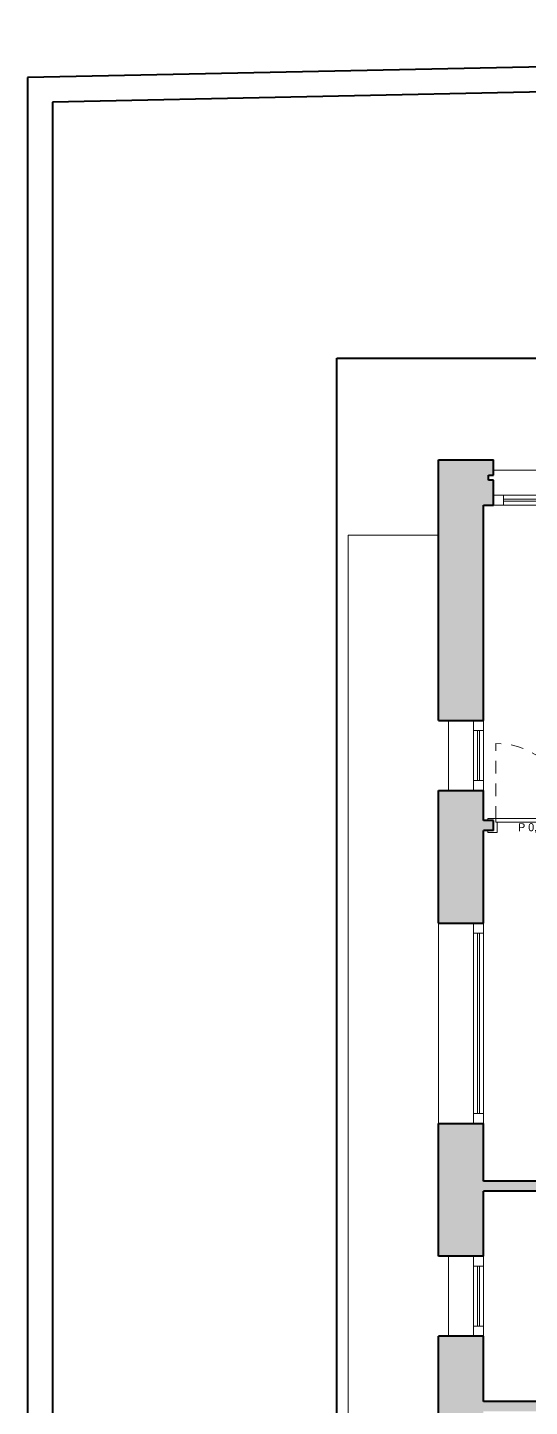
# Model space of a CAD drawing. Header units: millimetres. Extents: x 898 to 1196, y 229 to 443.
# Drawn here: x 1103.16 to 1108.17, y 403.7 to 417.47 of the extents above; entities that cross this region are included whole.
import ezdxf

# ---------------------------------------------------------------- set-up
doc = ezdxf.new("R2010")
doc.units = ezdxf.units.MM
doc.linetypes.add('HIDDEN', pattern=[0.375, 0.25, -0.125])
doc.layers.get('0').update_dxf_attribs({"color": 41})
doc.layers.get('DEFPOINTS').update_dxf_attribs({"color": 53})
for name, color, linetype, lineweight in [('AN-Textes', 5, 'Continuous', 13), ('p allége', 1, 'Continuous', 20), ('p hachure', 253, 'Continuous', 15), ('p menuiserie', 5, 'Continuous', 20), ('p mur', 7, 'Continuous', 40)]:
    doc.layers.add(name, color=color, linetype=linetype, lineweight=lineweight)
doc.dimstyles.new('ISO-25', dxfattribs={"dimtxt": 2.5, "dimasz": 2.5, "dimexe": 1.25, "dimexo": 0.625, "dimtad": 1, "dimtxsty": 'Standard', "dimcen": 2.5, "dimadec": 0, "dimazin": 0, "dimtfac": 1, "dimtmove": 0, "dimatfit": 3, "dimfxl": 1, "dimarcsym": 0})

# ---------------------------------------------------------------- blocks, each defined once
blk = doc.blocks.new('*U34')
at = {"layer": 'p menuiserie'}
for p, q in [((0.8, 0), (0, 0)), ((0.8, -0.1), (0, -0.1)), ((0.1, 0), (0.1, -0.1)), ((0.7, -0.04), (0.1, -0.04)), ((0.7, -0.06), (0.1, -0.06)), ((0.7, 0), (0.7, -0.1))]:
    blk.add_line(p, q, dxfattribs=at)
blk = doc.blocks.new('*U35')
at = {"layer": 'p menuiserie'}
for p, q in [((0.7, 0), (0, 0)), ((0.7, -0.1), (0, -0.1)), ((0.1, 0), (0.1, -0.1)), ((0.6, -0.04), (0.1, -0.04)), ((0.6, -0.06), (0.1, -0.06)), ((0.6, 0), (0.6, -0.1))]:
    blk.add_line(p, q, dxfattribs=at)
blk = doc.blocks.new('*U36')
at = {"layer": 'p menuiserie'}
for p, q in [((0.8, 0), (0, 0)), ((0.8, -0.1), (0, -0.1)), ((0.1, 0), (0.1, -0.1)), ((0.7, -0.04), (0.1, -0.04)), ((0.7, -0.06), (0.1, -0.06)), ((0.7, 0), (0.7, -0.1))]:
    blk.add_line(p, q, dxfattribs=at)
blk = doc.blocks.new('*U28')
at = {"layer": 'p menuiserie'}
for p, q in [((2, 0), (0, 0)), ((2, -0.1), (0, -0.1)), ((0.1, 0), (0.1, -0.1)), ((1.9, -0.04), (0.1, -0.04)), ((1.9, -0.06), (0.1, -0.06)), ((1.9, 0), (1.9, -0.1))]:
    blk.add_line(p, q, dxfattribs=at)
blk = doc.blocks.new('*D87')
at = {"layer": 'DEFPOINTS', "color": 0, "transparency": 16777216}
for p in [(-0.425, 0.04), (0.375, 0.04), (0.375, -0.002)]:
    blk.add_point(p, dxfattribs=at)
at = {"layer": 'AN-Textes', "color": 0, "transparency": 16777216, "insert": (-0.025, -0.059), "char_height": 0.08, "attachment_point": 5}
blk.add_mtext('P 0,80', dxfattribs=at)
blk = doc.blocks.new('_None')
blk = doc.blocks.new('*U86')
at = {"linetype": 'HIDDEN', "ltscale": 0.5}
blk.add_line((-0.4, 0.035), (-0.4, 0.785), dxfattribs=at)
for p, q in [((-0.48, 0.015), (-0.425, 0.015)), ((-0.425, -0.085), (-0.425, 0.015)), ((-0.4, 0.035), (0.35, 0.035)), ((-0.4, 0), (0.35, 0)), ((0.375, -0.085), (0.375, 0.015)), ((0.43, 0.015), (0.375, 0.015)), ((-0.48, -0.085), (-0.425, -0.085)), ((0.43, -0.085), (0.375, -0.085))]:
    blk.add_line(p, q)
for points in [[(-0.48, 0.015), (-0.48, 0.035), (-0.41, 0.035), (-0.41, 0.035), (-0.4, 0.035), (-0.4, 0), (-0.39, 0), (-0.39, -0.05), (-0.39, -0.05), (-0.39, -0.085), (-0.39, -0.085), (-0.39, -0.105), (-0.48, -0.105), (-0.48, -0.085)], [(0.43, 0.015), (0.43, 0.035), (0.36, 0.035), (0.36, 0.035), (0.35, 0.035), (0.35, 0), (0.34, 0), (0.34, -0.05), (0.34, -0.05), (0.34, -0.085), (0.34, -0.085), (0.34, -0.105), (0.43, -0.105), (0.43, -0.085)]]:
    blk.add_lwpolyline(points)
blk.add_arc((-0.4, 0.035), 0.75, 0, 90, dxfattribs=at)
at = {"layer": 'AN-Textes'}
dim = blk.add_linear_dim(base=(0.375, -0.002), p1=(-0.425, 0.04), p2=(0.375, 0.04), angle=0, text='P <>', dimstyle='ISO-25', override={"dimtxt": 0.08, "dimasz": 0.02, "dimexe": 0.6, "dimexo": 0, "dimgap": 0.01, "dimtad": 2, "dimjust": 0, "dimzin": 0, "dimblk1": 'None', "dimblk2": 'None', "dimsah": 1, "dimse1": 1, "dimse2": 1, "dimsd1": 1, "dimsd2": 1, "dimtix": 1, "dimtmove": 2}, dxfattribs=at)
dim.commit()
dim.dimension.update_dxf_attribs({"geometry": '*D87', "text_midpoint": (-0.025, -0.059)})

msp = doc.modelspace()

# ---------------------------------------------------------------- hatches: boundary and pattern name
at = {"layer": 'p hachure', "transparency": 33554559}
h = msp.add_hatch(color=256, dxfattribs=at)
h.dxf.hatch_style = 1
h.paths.add_polyline_path([(1107.763, 412.999), (1107.813, 412.999), (1107.813, 413.149), (1107.263, 413.149), (1107.263, 410.549), (1107.713, 410.549), (1107.713, 412.699), (1107.813, 412.699), (1107.813, 412.949), (1107.763, 412.949)])
h = msp.add_hatch(color=256, dxfattribs=at)
h.dxf.hatch_style = 1
h.paths.add_polyline_path([(1107.263, 408.524), (1107.713, 408.524), (1107.713, 409.449), (1107.813, 409.449), (1107.813, 409.549), (1107.713, 409.549), (1107.713, 409.849), (1107.263, 409.849)])
h.paths.add_polyline_path([(1107.713, 406.524), (1107.263, 406.524), (1107.263, 405.199), (1107.713, 405.199), (1107.713, 405.849), (1110.363, 405.849), (1110.363, 404.649), (1110.413, 404.649), (1110.413, 405.549), (1110.463, 405.549), (1110.463, 404.649), (1110.513, 404.649), (1110.513, 405.849), (1111.713, 405.849), (1111.713, 404.899), (1112.413, 404.899), (1112.413, 404.999), (1111.813, 404.999), (1111.813, 407.249), (1112.413, 407.249), (1112.413, 409.549), (1111.463, 409.549), (1111.463, 409.449), (1111.563, 409.449), (1111.563, 409.249), (1112.313, 409.249), (1112.313, 407.349), (1111.713, 407.349), (1111.713, 405.949), (1107.713, 405.949)])
h = msp.add_hatch(color=256, dxfattribs=at)
h.dxf.hatch_style = 1
h.paths.add_polyline_path([(1107.713, 404.399), (1107.263, 404.399), (1107.263, 403.349), (1107.713, 403.349), (1107.713, 403.649), (1110.413, 403.649), (1110.413, 403.349), (1110.513, 403.349), (1110.513, 403.849), (1110.363, 403.849), (1110.363, 403.749), (1107.713, 403.749)])

# ---------------------------------------------------------------- linework, layer by layer
at = {"layer": 'p allége'}
for p, q in [((1108.613, 413.049), (1107.813, 413.049)), ((1106.363, 402.549), (1106.363, 412.399)), ((1107.263, 412.399), (1106.363, 412.399)), ((1107.363, 409.849), (1107.363, 410.549)), ((1107.263, 406.524), (1107.263, 408.524)), ((1107.363, 405.199), (1107.363, 404.399))]:
    msp.add_line(p, q, dxfattribs=at)
at = {"layer": 'p mur'}
for p, q in [((1127.487, 417.467), (1103.163, 416.968)), ((1127.235, 417.211), (1103.413, 416.723)), ((1103.163, 416.968), (1103.163, 389.876)), ((1103.413, 416.723), (1103.413, 389.876)), ((1107.263, 410.549), (1107.263, 413.149)), ((1107.263, 413.149), (1107.813, 413.149)), ((1107.813, 412.999), (1107.813, 413.149)), ((1107.763, 412.949), (1107.763, 412.999)), ((1107.763, 412.999), (1107.813, 412.999)), ((1107.813, 412.949), (1107.763, 412.949)), ((1107.813, 412.699), (1107.813, 412.949)), ((1107.713, 410.549), (1107.713, 412.699)), ((1107.713, 412.699), (1107.813, 412.699)), ((1107.263, 410.549), (1107.713, 410.549)), ((1107.263, 408.524), (1107.263, 409.849)), ((1107.263, 409.849), (1107.713, 409.849)), ((1107.713, 409.549), (1107.713, 409.849)), ((1107.813, 409.549), (1107.713, 409.549)), ((1107.713, 408.524), (1107.713, 409.449)), ((1107.813, 409.449), (1107.713, 409.449)), ((1107.813, 409.449), (1107.813, 409.549)), ((1107.263, 408.524), (1107.713, 408.524)), ((1107.263, 405.199), (1107.263, 406.524)), ((1107.263, 406.524), (1107.713, 406.524)), ((1107.713, 405.949), (1107.713, 406.524)), ((1111.713, 405.949), (1107.713, 405.949)), ((1107.713, 405.199), (1107.713, 405.849)), ((1110.363, 405.849), (1107.713, 405.849)), ((1107.713, 405.199), (1107.263, 405.199)), ((1107.263, 403.349), (1107.263, 404.399)), ((1107.713, 404.399), (1107.263, 404.399)), ((1107.713, 403.749), (1107.713, 404.399)), ((1110.363, 403.749), (1107.713, 403.749))]:
    msp.add_line(p, q, dxfattribs=at)
msp.add_lwpolyline([(1106.248, 414.166), (1126.663, 414.166), (1126.663, 392.219), (1106.248, 392.219)], close=True, dxfattribs=at)

# ---------------------------------------------------------------- block references
at = {"layer": 'p menuiserie'}
for name, p, rotation in [('*U34', (1108.613, 412.699), 179.9999999999999), ('*U35', (1107.713, 410.549), 269.9999999999999), ('*U28', (1107.713, 408.524), 269.9999999999999), ('*U36', (1107.713, 405.199), 269.9999999999999)]:
    msp.add_blockref(name, p, dxfattribs=dict(at, rotation=rotation))
msp.add_blockref('*U86', (1108.238, 409.534), dxfattribs=at)

doc.saveas('drawing.dxf')
